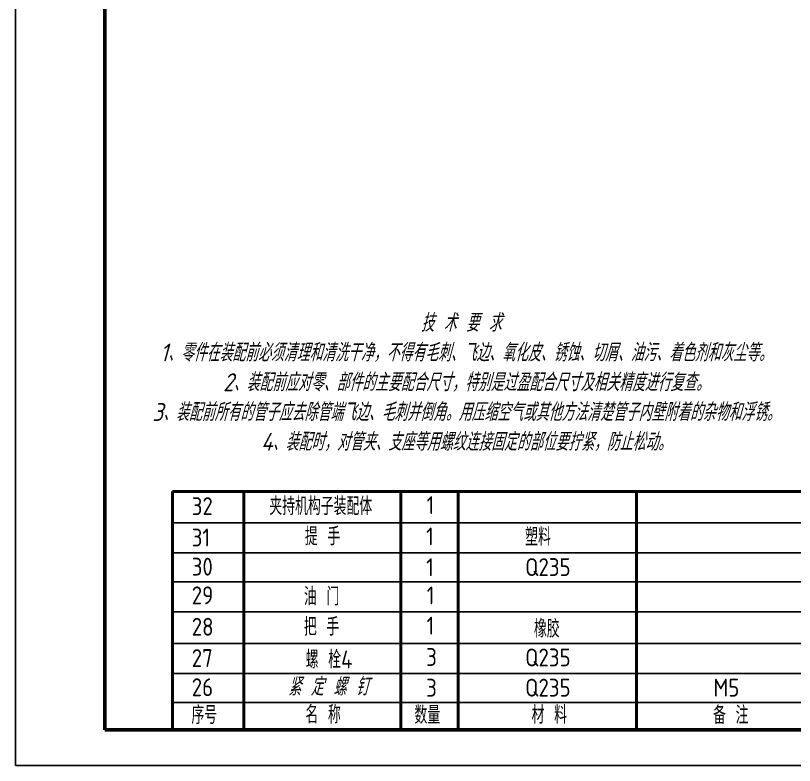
# Model space of a CAD drawing. Header units: millimetres. Extents: x 2231 to 3584, y 106 to 1044.
# Drawn here: x 2230.7 to 2448.9, y 624 to 834 of the extents above; entities that cross this region are included whole.
import ezdxf

# ---------------------------------------------------------------- set-up
doc = ezdxf.new("R2010")
doc.units = ezdxf.units.MM
doc.header["$LTSCALE"] = 0.3
for name, color, linetype, lineweight in [('图形轮廓线', 7, 'Continuous', 40), ('图框线', 7, 'Continuous', 50), ('尺寸标注', 7, 'Continuous', 25), ('细实线', 7, 'Continuous', 25)]:
    doc.layers.add(name, color=color, linetype=linetype, lineweight=lineweight)
doc.styles.add('文字样式', font='gbeitc.shx', dxfattribs={"bigfont": 'gbcbig.shx'})
doc.styles.add('样式 1', font='gbenor.shx', dxfattribs={"bigfont": 'gbcbig.shx'})

msp = doc.modelspace()

# ---------------------------------------------------------------- linework, layer by layer
at = {"layer": '图形轮廓线', "ltscale": 0.3}
for p, q in [((2274.69134, 667.79001), (2274.69134, 700.76114)), ((2274.69134, 700.76114), (2454.69134, 700.76114)), ((2294.69134, 667.79001), (2294.69134, 700.76114)), ((2338.69134, 667.79001), (2338.69134, 700.76114)), ((2354.69134, 667.79001), (2354.69134, 700.76114)), ((2404.69134, 667.79001), (2404.69134, 700.76114)), ((2274.69134, 634.02187), (2274.69134, 675.43504)), ((2294.69134, 634.02187), (2294.69134, 675.43504)), ((2338.69134, 634.02187), (2338.69134, 675.43504)), ((2354.69134, 634.02187), (2354.69134, 675.43504)), ((2404.69134, 634.02187), (2404.69134, 675.43504))]:
    msp.add_line(p, q, dxfattribs=at)
at = {"layer": '图框线', "ltscale": 0.3}
for q in [(2255.69134, 1034.02187), (2814.69134, 634.02187)]:
    msp.add_line((2255.69134, 634.02187), q, dxfattribs=at)
at = {"layer": '尺寸标注', "ltscale": 0.3}
for q in [(2230.69134, 1044.02187), (2824.69134, 624.02187)]:
    msp.add_line((2230.69134, 624.02187), q, dxfattribs=at)
at = {"layer": '细实线'}
for p, q in [((2274.69134, 691.96736), (2454.69134, 691.96736)), ((2274.69134, 691.96736), (2454.69134, 691.96736)), ((2274.69134, 683.52532), (2454.69134, 683.52532)), ((2274.69134, 675.43504), (2454.69134, 675.43504)), ((2274.69134, 666.99301), (2454.69134, 666.99301)), ((2274.69134, 658.19922), (2454.69134, 658.19922)), ((2274.69134, 658.19922), (2454.69134, 658.19922)), ((2274.69134, 649.75719), (2454.69134, 649.75719)), ((2274.69134, 641.6669), (2454.69134, 641.6669))]:
    msp.add_line(p, q, dxfattribs=at)

# ---------------------------------------------------------------- texts
at = {"insert": (2355.54875, 731.24969), "char_height": 5, "width": 181.6022239, "attachment_point": 5, "style": '文字样式'}
msp.add_mtext('技 术 要 求\\P 1、零件在装配前必须清理和清洗干净，不得有毛刺、飞边、氧化皮、锈蚀、切屑、油污、着色剂和灰尘等。\\P 2、装配前应对零、部件的主要配合尺寸，特别是过盈配合尺寸及相关精度进行复查。\\P 3、装配前所有的管子应去除管端飞边、毛刺并倒角。用压缩空气或其他方法清楚管子内壁附着的杂物和浮锈。\\P 4、装配时，对管夹、支座等用螺纹连接固定的部位要拧紧，防止松动。', dxfattribs=at)
at = {"color": 0, "ltscale": 0.5, "char_height": 5, "attachment_point": 1}
for s, width, insert, style in [('32', 14.5141, (2280.04817, 699.12139), '样式 1'), ('夹持机构子装配体', 31.1281253, (2301.8122, 699.12446), '样式 1'), ('1', 7.1960655, (2345.87077, 699.41353), '样式 1'), ('31', 15.2459032, (2280.04817, 690.34709), '样式 1'), ('提 手', 26.8135873, (2311.7405, 690.65743), '样式 1'), ('1', 7.1960655, (2345.75113, 690.6521), '样式 1'), ('塑料', 25.2302553, (2373.49268, 690.52377), '样式 1'), ('30', 7.1960655, (2280.04817, 682.18211), '样式 1'), ('1', 7.1960655, (2345.75113, 682.04054), '样式 1'), ('Q235', 25.2302553, (2373.49268, 682.06445), '样式 1'), ('Q235', 25.2302553, (2373.49268, 682.06445), '样式 1'), ('29', 15.0732154, (2280.04817, 674.1561), '样式 1'), ('油 门', 19.2248355, (2311.48754, 673.82335), '样式 1'), ('1', 7.1960655, (2345.90591, 674.13658), '样式 1'), ('把 手', 23.2721729, (2311.48754, 665.35632), '样式 1'), ('28', 14.5141, (2280.04817, 665.35325), '样式 1'), ('1', 7.1960655, (2345.87077, 665.64539), '样式 1'), ('橡胶', 25.2302553, (2375.951, 664.82554), '样式 1'), ('27', 15.2459032, (2280.04817, 656.57895), '样式 1'), ('  螺 栓4', 33.7699436, (2306.55485, 656.19671), '样式 1'), ('3', 7.1960655, (2345.75113, 656.88396), '样式 1'), ('Q235', 25.2302553, (2373.49268, 656.75564), '样式 1'), ('26', 7.1960655, (2280.04817, 648.41397), '样式 1'), ('紧 定 螺 钉', 33.7699436, (2307.04066, 648.58827), '文字样式'), ('3', 7.1960655, (2345.75113, 648.2724), '样式 1'), ('Q235', 25.2302553, (2373.49268, 648.29631), '样式 1'), ('Q235', 25.2302553, (2373.49268, 648.29631), '样式 1'), ('M5', 25.2302553, (2426.24445, 648.29631), '样式 1'), ('序号', 21.8268242, (2279.98792, 640.62697), '样式 1'), ('名 称', 30.3648848, (2311.91071, 640.7608), '样式 1'), ('数量', 14.1171072, (2342.4723, 640.64822), '样式 1'), ('材 料', 35.6201827, (2375.28384, 640.68193), '样式 1'), ('备 注', 35.8363738, (2426.13702, 640.6178), '样式 1')]:
    msp.add_mtext_dynamic_manual_height_columns(s, width=width, gutter_width=12.5, heights=[0], dxfattribs=dict(at, insert=insert, style=style))

doc.saveas('drawing.dxf')
